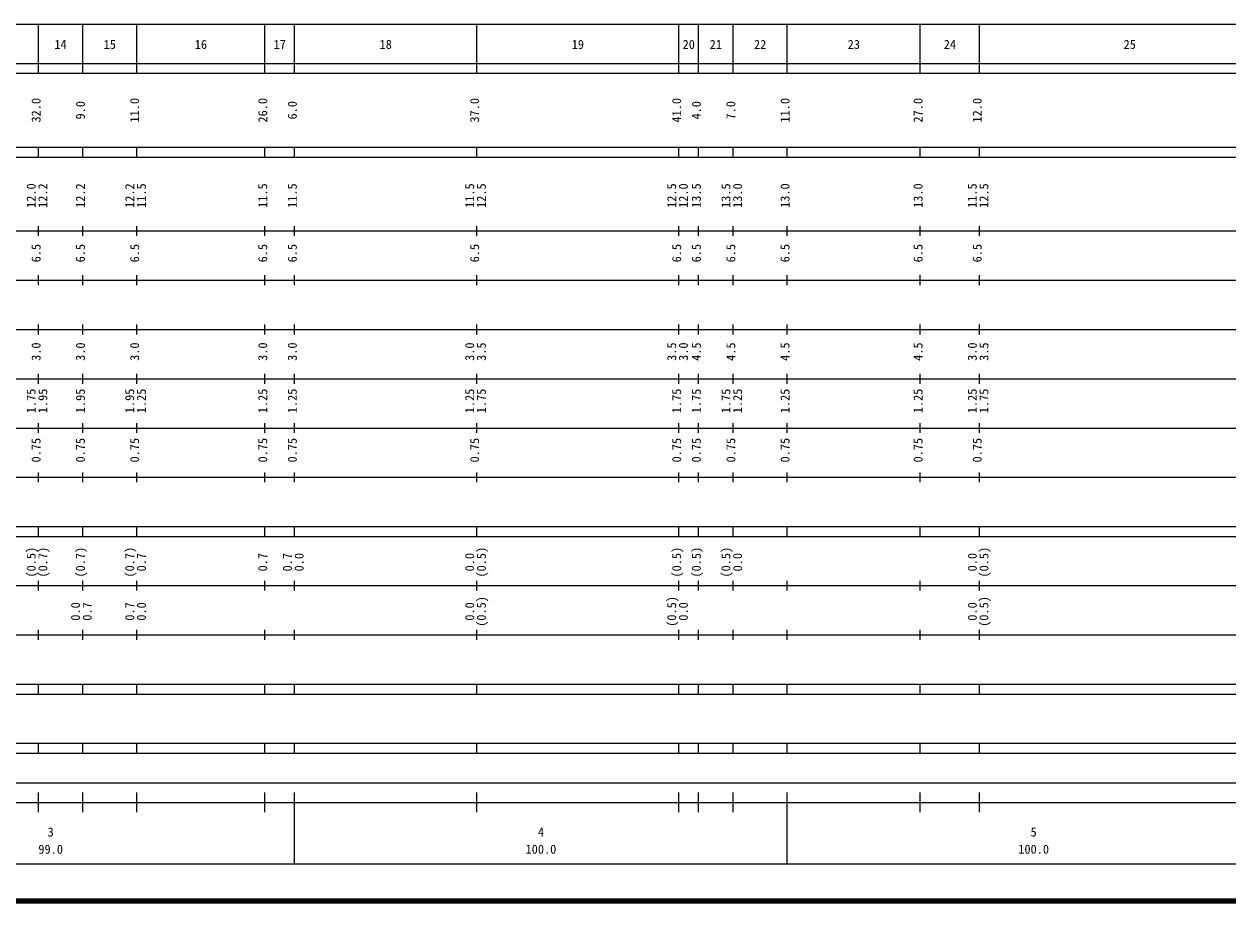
# Model space of a CAD drawing. Units: millimetres on the paper, enlarged 1000 times. Extents: x 40000 to 680000, y 20000 to 380000.
# Drawn here: x 312106 to 556428, y 20000 to 198000 of the extents above; entities that cross this region are included whole.
import ezdxf
from ezdxf.enums import TextEntityAlignment as Align

# ---------------------------------------------------------------- set-up
doc = ezdxf.new("R2010")
doc.units = ezdxf.units.MM
doc.header["$LTSCALE"] = 1000
doc.layers.add('M-TTL', color=2, linetype='Continuous', lineweight=140)
doc.layers.add('M-TTL-BAND', color=7, linetype='Continuous', lineweight=25)
doc.styles.add('ＭＳ ゴシック', font='')
doc.styles.get('ＭＳ ゴシック').set_extended_font_data('MS Gothic')

msp = doc.modelspace()

# ---------------------------------------------------------------- linework, layer by layer
at = {"layer": 'M-TTL'}
msp.add_line((40000, 20000), (680000, 20000), dxfattribs=at)
at = {"layer": 'M-TTL-BAND'}
for p, q in [((68000, 198000), (579000, 198000)), ((315000, 188000), (315000, 198000)), ((324000, 188000), (324000, 198000)), ((335000, 188000), (335000, 198000)), ((361000, 188000), (361000, 198000)), ((367000, 188000), (367000, 198000)), ((404000, 188000), (404000, 198000)), ((445000, 188000), (445000, 198000)), ((449000, 188000), (449000, 198000)), ((456000, 188000), (456000, 198000)), ((467000, 188000), (467000, 198000)), ((494000, 188000), (494000, 198000)), ((506000, 188000), (506000, 198000)), ((40000, 190000), (579000, 190000)), ((40000, 188000), (579000, 188000)), ((40000, 173000), (579000, 173000)), ((315000, 171000), (315000, 173000)), ((324000, 171000), (324000, 173000)), ((335000, 171000), (335000, 173000)), ((361000, 171000), (361000, 173000)), ((367000, 171000), (367000, 173000)), ((404000, 171000), (404000, 173000)), ((445000, 171000), (445000, 173000)), ((449000, 171000), (449000, 173000)), ((456000, 171000), (456000, 173000)), ((467000, 171000), (467000, 173000)), ((494000, 171000), (494000, 173000)), ((506000, 171000), (506000, 173000)), ((40000, 171000), (579000, 171000)), ((315000, 155000), (315000, 157000)), ((324000, 155000), (324000, 157000)), ((335000, 155000), (335000, 157000)), ((361000, 155000), (361000, 157000)), ((367000, 155000), (367000, 157000)), ((404000, 155000), (404000, 157000)), ((445000, 155000), (445000, 157000)), ((449000, 155000), (449000, 157000)), ((456000, 155000), (456000, 157000)), ((467000, 155000), (467000, 157000)), ((494000, 155000), (494000, 157000)), ((506000, 155000), (506000, 157000)), ((40000, 156000), (579000, 156000)), ((315000, 145000), (315000, 147000)), ((324000, 145000), (324000, 147000)), ((335000, 145000), (335000, 147000)), ((361000, 145000), (361000, 147000)), ((367000, 145000), (367000, 147000)), ((404000, 145000), (404000, 147000)), ((445000, 145000), (445000, 147000)), ((449000, 145000), (449000, 147000)), ((456000, 145000), (456000, 147000)), ((467000, 145000), (467000, 147000)), ((494000, 145000), (494000, 147000)), ((506000, 145000), (506000, 147000)), ((46000, 146000), (579000, 146000)), ((315000, 135000), (315000, 137000)), ((324000, 135000), (324000, 137000)), ((335000, 135000), (335000, 137000)), ((361000, 135000), (361000, 137000)), ((367000, 135000), (367000, 137000)), ((404000, 135000), (404000, 137000)), ((445000, 135000), (445000, 137000)), ((449000, 135000), (449000, 137000)), ((456000, 135000), (456000, 137000)), ((467000, 135000), (467000, 137000)), ((494000, 135000), (494000, 137000)), ((506000, 135000), (506000, 137000)), ((52000, 136000), (579000, 136000)), ((46000, 126000), (579000, 126000)), ((315000, 125000), (315000, 127000)), ((324000, 125000), (324000, 127000)), ((335000, 125000), (335000, 127000)), ((361000, 125000), (361000, 127000)), ((367000, 125000), (367000, 127000)), ((404000, 125000), (404000, 127000)), ((445000, 125000), (445000, 127000)), ((449000, 125000), (449000, 127000)), ((456000, 125000), (456000, 127000)), ((467000, 125000), (467000, 127000)), ((494000, 125000), (494000, 127000)), ((506000, 125000), (506000, 127000)), ((52000, 116000), (579000, 116000)), ((315000, 115000), (315000, 117000)), ((324000, 115000), (324000, 117000)), ((335000, 115000), (335000, 117000)), ((361000, 115000), (361000, 117000)), ((367000, 115000), (367000, 117000)), ((404000, 115000), (404000, 117000)), ((445000, 115000), (445000, 117000)), ((449000, 115000), (449000, 117000)), ((456000, 115000), (456000, 117000)), ((467000, 115000), (467000, 117000)), ((494000, 115000), (494000, 117000)), ((506000, 115000), (506000, 117000)), ((46000, 106000), (579000, 106000)), ((315000, 105000), (315000, 107000)), ((324000, 105000), (324000, 107000)), ((335000, 105000), (335000, 107000)), ((361000, 105000), (361000, 107000)), ((367000, 105000), (367000, 107000)), ((404000, 105000), (404000, 107000)), ((445000, 105000), (445000, 107000)), ((449000, 105000), (449000, 107000)), ((456000, 105000), (456000, 107000)), ((467000, 105000), (467000, 107000)), ((494000, 105000), (494000, 107000)), ((506000, 105000), (506000, 107000)), ((40000, 96000), (579000, 96000)), ((315000, 94000), (315000, 96000)), ((324000, 94000), (324000, 96000)), ((335000, 94000), (335000, 96000)), ((361000, 94000), (361000, 96000)), ((367000, 94000), (367000, 96000)), ((404000, 94000), (404000, 96000)), ((445000, 94000), (445000, 96000)), ((449000, 94000), (449000, 96000)), ((456000, 94000), (456000, 96000)), ((467000, 94000), (467000, 96000)), ((494000, 94000), (494000, 96000)), ((506000, 94000), (506000, 96000)), ((40000, 94000), (579000, 94000)), ((49000, 84000), (579000, 84000)), ((315000, 83000), (315000, 85000)), ((324000, 83000), (324000, 85000)), ((335000, 83000), (335000, 85000)), ((361000, 83000), (361000, 85000)), ((367000, 83000), (367000, 85000)), ((404000, 83000), (404000, 85000)), ((445000, 83000), (445000, 85000)), ((449000, 83000), (449000, 85000)), ((456000, 83000), (456000, 85000)), ((467000, 83000), (467000, 85000)), ((494000, 83000), (494000, 85000)), ((506000, 83000), (506000, 85000)), ((40000, 74000), (579000, 74000)), ((315000, 73000), (315000, 75000)), ((324000, 73000), (324000, 75000)), ((335000, 73000), (335000, 75000)), ((361000, 73000), (361000, 75000)), ((367000, 73000), (367000, 75000)), ((404000, 73000), (404000, 75000)), ((445000, 73000), (445000, 75000)), ((449000, 73000), (449000, 75000)), ((456000, 73000), (456000, 75000)), ((467000, 73000), (467000, 75000)), ((494000, 73000), (494000, 75000)), ((506000, 73000), (506000, 75000)), ((40000, 64000), (579000, 64000)), ((315000, 62000), (315000, 64000)), ((324000, 62000), (324000, 64000)), ((335000, 62000), (335000, 64000)), ((361000, 62000), (361000, 64000)), ((367000, 62000), (367000, 64000)), ((404000, 62000), (404000, 64000)), ((445000, 62000), (445000, 64000)), ((449000, 62000), (449000, 64000)), ((456000, 62000), (456000, 64000)), ((467000, 62000), (467000, 64000)), ((494000, 62000), (494000, 64000)), ((506000, 62000), (506000, 64000)), ((40000, 62000), (579000, 62000)), ((40000, 52000), (579000, 52000)), ((315000, 50000), (315000, 52000)), ((324000, 50000), (324000, 52000)), ((335000, 50000), (335000, 52000)), ((361000, 50000), (361000, 52000)), ((367000, 50000), (367000, 52000)), ((404000, 50000), (404000, 52000)), ((445000, 50000), (445000, 52000)), ((449000, 50000), (449000, 52000)), ((456000, 50000), (456000, 52000)), ((467000, 50000), (467000, 52000)), ((494000, 50000), (494000, 52000)), ((506000, 50000), (506000, 52000)), ((40000, 50000), (579000, 50000)), ((71000, 44000), (564000, 44000)), ((315000, 38000), (315000, 42000)), ((324000, 38000), (324000, 42000)), ((335000, 38000), (335000, 42000)), ((361000, 38000), (361000, 42000)), ((367000, 27500), (367000, 42000)), ((404000, 38000), (404000, 42000)), ((445000, 38000), (445000, 42000)), ((449000, 38000), (449000, 42000)), ((456000, 38000), (456000, 42000)), ((467000, 27500), (467000, 42000)), ((494000, 38000), (494000, 42000)), ((506000, 38000), (506000, 42000)), ((40000, 40000), (579000, 40000)), ((68000, 27500), (579000, 27500))]:
    msp.add_line(p, q, dxfattribs=at)

# ---------------------------------------------------------------- texts
at = {"layer": 'M-TTL-BAND', "style": 'ＭＳ ゴシック'}
for s, p in [('14', (319500, 192405)), ('15', (329500, 192405)), ('16', (348000, 192405)), ('17', (364000, 192405)), ('18', (385500, 192405)), ('19', (424500, 192405)), ('20', (447000, 192405)), ('21', (452500, 192405)), ('22', (461500, 192405)), ('23', (480500, 192405)), ('24', (500000, 192405)), ('25', (536500, 192405)), ('3', (317500, 32523)), ('4', (417000, 32523)), ('5', (517000, 32523)), ('99.0', (317500, 29033)), ('100.0', (417000, 29033)), ('100.0', (517000, 29033))]:
    msp.add_text(s, height=1833, dxfattribs=at).set_placement(p, align=Align.BOTTOM_CENTER)
for s, p in [('32.0', (316000, 180500)), ('9.0', (325000, 180500)), ('11.0', (336000, 180500)), ('26.0', (362000, 180500)), ('6.0', (368000, 180500)), ('37.0', (405000, 180500)), ('41.0', (446000, 180500)), ('4.0', (450000, 180500)), ('7.0', (457000, 180500)), ('11.0', (468000, 180500)), ('27.0', (495000, 180500)), ('12.0', (507000, 180500)), ('12.0', (315000, 163174)), ('12.2', (317370, 163174)), ('12.2', (325000, 163174)), ('12.2', (335000, 163174)), ('11.5', (337370, 163174)), ('11.5', (362000, 163174)), ('11.5', (368000, 163174)), ('11.5', (404000, 163174)), ('12.5', (406370, 163174)), ('12.5', (445000, 163174)), ('12.0', (447370, 163174)), ('13.5', (450000, 163174)), ('13.5', (456000, 163174)), ('13.0', (458370, 163174)), ('13.0', (468000, 163174)), ('13.0', (495000, 163174)), ('11.5', (506000, 163174)), ('12.5', (508370, 163174)), ('6.5', (316000, 151500)), ('6.5', (325000, 151500)), ('6.5', (336000, 151500)), ('6.5', (362000, 151500)), ('6.5', (368000, 151500)), ('6.5', (405000, 151500)), ('6.5', (446000, 151500)), ('6.5', (450000, 151500)), ('6.5', (457000, 151500)), ('6.5', (468000, 151500)), ('6.5', (495000, 151500)), ('6.5', (507000, 151500)), ('3.0', (316000, 131500)), ('3.0', (325000, 131500)), ('3.0', (336000, 131500)), ('3.0', (362000, 131500)), ('3.0', (368000, 131500)), ('3.0', (404000, 131500)), ('3.5', (406370, 131500)), ('3.5', (445000, 131500)), ('3.0', (447370, 131500)), ('4.5', (450000, 131500)), ('4.5', (457000, 131500)), ('4.5', (468000, 131500)), ('4.5', (495000, 131500)), ('3.0', (506000, 131500)), ('3.5', (508370, 131500)), ('1.75', (315000, 121500)), ('1.95', (317370, 121500)), ('1.95', (325000, 121500)), ('1.95', (335000, 121500)), ('1.25', (337370, 121500)), ('1.25', (362000, 121500)), ('1.25', (368000, 121500)), ('1.25', (404000, 121500)), ('1.75', (406370, 121500)), ('1.75', (446000, 121500)), ('1.75', (450000, 121500)), ('1.75', (456000, 121500)), ('1.25', (458370, 121500)), ('1.25', (468000, 121500)), ('1.25', (495000, 121500)), ('1.25', (506000, 121500)), ('1.75', (508370, 121500)), ('0.75', (316000, 111500)), ('0.75', (325000, 111500)), ('0.75', (336000, 111500)), ('0.75', (362000, 111500)), ('0.75', (368000, 111500)), ('0.75', (405000, 111500)), ('0.75', (446000, 111500)), ('0.75', (450000, 111500)), ('0.75', (457000, 111500)), ('0.75', (468000, 111500)), ('0.75', (495000, 111500)), ('0.75', (507000, 111500)), ('(0.5)', (315000, 88764)), ('(0.7)', (317370, 88764)), ('(0.7)', (325000, 88764)), ('(0.7)', (335000, 88764)), ('0.7', (337370, 88764)), ('0.7', (362000, 88764)), ('0.7', (367000, 88764)), ('0.0', (369370, 88764)), ('0.0', (404000, 88764)), ('(0.5)', (406370, 88764)), ('(0.5)', (446000, 88764)), ('(0.5)', (450000, 88764)), ('(0.5)', (456000, 88764)), ('0.0', (458370, 88764)), ('0.0', (506000, 88764)), ('(0.5)', (508370, 88764)), ('(0.5)', (406370, 78764)), ('(0.5)', (445000, 78764)), ('(0.5)', (508370, 78764)), ('0.0', (324000, 78764)), ('0.7', (326370, 78764)), ('0.7', (335000, 78764)), ('0.0', (337370, 78764)), ('0.0', (404000, 78764)), ('0.0', (447370, 78764)), ('0.0', (506000, 78764))]:
    msp.add_text(s, height=1833, rotation=90, dxfattribs=at).set_placement(p, align=Align.BOTTOM_CENTER)

doc.saveas('drawing.dxf')
